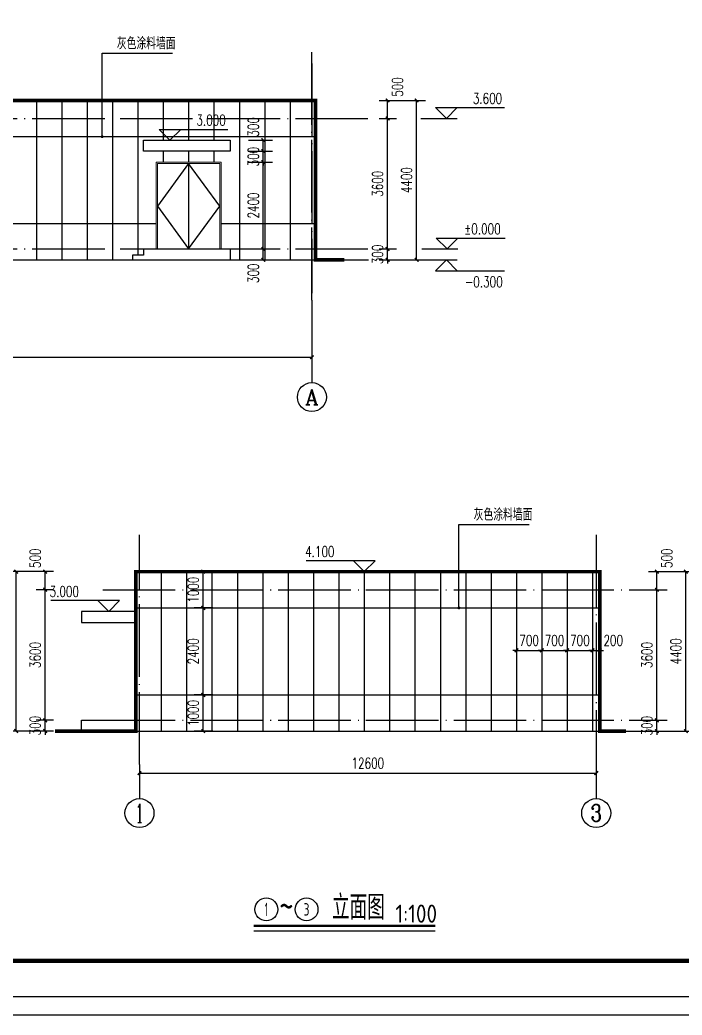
# Model space of a CAD drawing. Extents: x 19098 to 79498, y 3162 to 205862.
# Drawn here: x 49212 to 67481, y 3162 to 30622 of the extents above; entities that cross this region are included whole.
import ezdxf
from ezdxf.enums import TextEntityAlignment as Align

# ---------------------------------------------------------------- set-up
doc = ezdxf.new("R2010")
doc.units = 0
doc.header["$LTSCALE"] = 1000
doc.header["$MEASUREMENT"] = 0
doc.linetypes.add('DOTE', pattern=[2.42, 2, -0.2, 0.02, -0.2])
for name, color, linetype in [('AXIS', 3, 'Continuous'), ('AXIS_TEXT', 7, 'Continuous'), ('C-SHET-TTLB', 11, 'Continuous'), ('DIM_ELEV', 3, 'Continuous'), ('DIM_LEAD', 3, 'Continuous'), ('DIM_SYMB', 3, 'Continuous'), ('DOTE', 1, 'Continuous'), ('PUB_DIM', 3, 'Continuous'), ('PUB_TEXT', 7, 'Continuous'), ('STAIR', 2, 'Continuous'), ('WALL', 9, 'Continuous'), ('除台阶$0$建-立面-划分', 5, 'Continuous')]:
    doc.layers.add(name, color=color, linetype=linetype)
doc.layers.add('WINDOW', color=4, linetype='Continuous', lineweight=9)
doc.styles.add('_TCH_AXIS', font='COMPLEX', dxfattribs={"bigfont": 'GBCBIG'})
doc.styles.add('_TCH_DIM', font='SIMPLEX', dxfattribs={"bigfont": 'GBCBIG'})
doc.styles.add('_TCH_DIM_T3', font='SIMPLEX', dxfattribs={"width": 0.705882, "bigfont": 'GBCBIG'})
doc.styles.get("Standard").update_dxf_attribs({"font": 'gbenor.shx', "bigfont": 'gbcbig.shx'})
doc.dimstyles.new('_TCH_ARCH&&100', dxfattribs={"dimtxt": 297.5, "dimasz": 100, "dimexe": 250, "dimexo": 300, "dimgap": 126.25, "dimtad": 1, "dimdec": 0, "dimzin": 0, "dimdsep": 46, "dimtxsty": '_TCH_DIM_T3', "dimblk": 'ARCHTICK', "dimcen": 0.09, "dimclrt": 7, "dimazin": 2, "dimtfac": 1, "dimtdec": 0, "dimtix": 1, "dimtmove": 2, "dimatfit": 3, "dimfxl": 1, "dimtolj": 1, "dimtzin": 0, "dimarcsym": 0})

# ---------------------------------------------------------------- blocks, each defined once
blk = doc.blocks.new('tukuang')
at = {"layer": 'C-SHET-TTLB'}
for points in [[(75902, 21920), (75902, -21080), (15502, -21080), (15502, 21920)], [(75402, 21420), (75402, -20580), (16002, -20580), (16002, 21420)]]:
    blk.add_lwpolyline(points, close=True, dxfattribs=at)
at = {"layer": 'C-SHET-TTLB', "const_width": 120}
blk.add_lwpolyline([(17842, 20420), (74402, 20420), (74402, -19580), (17842, -19580)], close=True, dxfattribs=at)
blk = doc.blocks.new('_ArchTick')
at = {"color": 0, "linetype": 'ByBlock', "const_width": 0.4}
blk.add_lwpolyline([(-0.5, -0.5), (0.5, 0.5)], dxfattribs=at)
blk = doc.blocks.new('*D30')
at = {"layer": 'Defpoints', "color": 0}
for p in [(65011, 14098), (65211, 14098), (65211, 13225)]:
    blk.add_point(p, dxfattribs=at)
at = {"layer": 'PUB_DIM', "color": 0, "lineweight": -2}
for p, q in [((65011, 13798), (65011, 12975)), ((65211, 13798), (65211, 12975)), ((65011, 13225), (64911, 13225)), ((65011, 13225), (65211, 13225)), ((65211, 13225), (65311, 13225))]:
    blk.add_line(p, q, dxfattribs=at)
at = {"layer": 'PUB_DIM', "color": 0, "lineweight": -2, "xscale": 100, "yscale": 100, "zscale": 100}
blk.add_blockref('_ArchTick', (65011, 13225), dxfattribs=at)
at = {"layer": 'PUB_DIM', "color": 0, "lineweight": -2, "xscale": 100, "yscale": 100, "zscale": 100, "rotation": 180}
blk.add_blockref('_ArchTick', (65211, 13225), dxfattribs=at)
at = {"layer": 'PUB_DIM', "color": 7, "insert": (65581, 13500), "char_height": 297.5, "attachment_point": 5, "style": '_TCH_DIM_T3'}
blk.add_mtext('\\A1;200', dxfattribs=at)
blk = doc.blocks.new('*D31')
at = {"layer": 'Defpoints', "color": 0}
for p in [(64311, 14098), (65011, 14098), (65011, 13225)]:
    blk.add_point(p, dxfattribs=at)
at = {"layer": 'PUB_DIM', "color": 0, "lineweight": -2}
for p, q in [((64311, 13798), (64311, 12975)), ((65011, 13798), (65011, 12975)), ((64311, 13225), (64211, 13225)), ((64311, 13225), (65011, 13225)), ((65011, 13225), (65111, 13225))]:
    blk.add_line(p, q, dxfattribs=at)
at = {"layer": 'PUB_DIM', "color": 0, "lineweight": -2, "xscale": 100, "yscale": 100, "zscale": 100}
blk.add_blockref('_ArchTick', (64311, 13225), dxfattribs=at)
at = {"layer": 'PUB_DIM', "color": 0, "lineweight": -2, "xscale": 100, "yscale": 100, "zscale": 100, "rotation": 180}
blk.add_blockref('_ArchTick', (65011, 13225), dxfattribs=at)
at = {"layer": 'PUB_DIM', "color": 7, "insert": (64661, 13500), "char_height": 297.5, "attachment_point": 5, "style": '_TCH_DIM_T3'}
blk.add_mtext('\\A1;700', dxfattribs=at)
blk = doc.blocks.new('*D32')
at = {"layer": 'Defpoints', "color": 0}
for p in [(63611, 14098), (64311, 14098), (64311, 13225)]:
    blk.add_point(p, dxfattribs=at)
at = {"layer": 'PUB_DIM', "color": 0, "lineweight": -2}
for p, q in [((63611, 13798), (63611, 12975)), ((64311, 13798), (64311, 12975)), ((63611, 13225), (63511, 13225)), ((63611, 13225), (64311, 13225)), ((64311, 13225), (64411, 13225))]:
    blk.add_line(p, q, dxfattribs=at)
at = {"layer": 'PUB_DIM', "color": 0, "lineweight": -2, "xscale": 100, "yscale": 100, "zscale": 100}
blk.add_blockref('_ArchTick', (63611, 13225), dxfattribs=at)
at = {"layer": 'PUB_DIM', "color": 0, "lineweight": -2, "xscale": 100, "yscale": 100, "zscale": 100, "rotation": 180}
blk.add_blockref('_ArchTick', (64311, 13225), dxfattribs=at)
at = {"layer": 'PUB_DIM', "color": 7, "insert": (63961, 13500), "char_height": 297.5, "attachment_point": 5, "style": '_TCH_DIM_T3'}
blk.add_mtext('\\A1;700', dxfattribs=at)
blk = doc.blocks.new('*D33')
at = {"layer": 'Defpoints', "color": 0}
for p in [(62911, 14098), (63611, 14098), (63611, 13225)]:
    blk.add_point(p, dxfattribs=at)
at = {"layer": 'PUB_DIM', "color": 0, "lineweight": -2}
for p, q in [((62911, 13798), (62911, 12975)), ((63611, 13798), (63611, 12975)), ((62911, 13225), (62811, 13225)), ((62911, 13225), (63611, 13225)), ((63611, 13225), (63711, 13225))]:
    blk.add_line(p, q, dxfattribs=at)
at = {"layer": 'PUB_DIM', "color": 0, "lineweight": -2, "xscale": 100, "yscale": 100, "zscale": 100}
blk.add_blockref('_ArchTick', (62911, 13225), dxfattribs=at)
at = {"layer": 'PUB_DIM', "color": 0, "lineweight": -2, "xscale": 100, "yscale": 100, "zscale": 100, "rotation": 180}
blk.add_blockref('_ArchTick', (63611, 13225), dxfattribs=at)
at = {"layer": 'PUB_DIM', "color": 7, "insert": (63261, 13500), "char_height": 297.5, "attachment_point": 5, "style": '_TCH_DIM_T3'}
blk.add_mtext('\\A1;700', dxfattribs=at)
blk = doc.blocks.new('*D262')
at = {"layer": 'Defpoints', "color": 0}
for p in [(66526, 15398), (67585, 15398), (66526, 10998)]:
    blk.add_point(p, dxfattribs=at)
at = {"layer": 'PUB_DIM', "color": 0, "lineweight": -2}
for p, q in [((66826, 15398), (67835, 15398)), ((67585, 10998), (67585, 15398)), ((66826, 10998), (67835, 10998))]:
    blk.add_line(p, q, dxfattribs=at)
at = {"layer": 'PUB_DIM', "color": 0, "lineweight": -2, "xscale": 100, "yscale": 100, "zscale": 100}
for p, rotation in [((67585, 15398), 90), ((67585, 10998), 270)]:
    blk.add_blockref('_ArchTick', p, dxfattribs=dict(at, rotation=rotation))
at = {"layer": 'PUB_DIM', "color": 7, "insert": (67310, 13198), "char_height": 297.5, "attachment_point": 5, "rotation": 90, "style": '_TCH_DIM_T3'}
blk.add_mtext('\\A1;4400', dxfattribs=at)
blk = doc.blocks.new('*D263')
at = {"layer": 'Defpoints', "color": 0}
for p in [(66254, 11298), (66785, 11298), (66254, 10998)]:
    blk.add_point(p, dxfattribs=at)
at = {"layer": 'PUB_DIM', "color": 0, "lineweight": -2}
for p, q in [((66554, 11298), (67035, 11298)), ((66785, 11298), (66785, 11398)), ((66785, 10998), (66785, 11298)), ((66554, 10998), (67035, 10998)), ((66785, 10998), (66785, 10898))]:
    blk.add_line(p, q, dxfattribs=at)
at = {"layer": 'PUB_DIM', "color": 0, "lineweight": -2, "xscale": 100, "yscale": 100, "zscale": 100}
for p, rotation in [((66785, 11298), 270), ((66785, 10998), 90)]:
    blk.add_blockref('_ArchTick', p, dxfattribs=dict(at, rotation=rotation))
at = {"layer": 'PUB_DIM', "color": 7, "insert": (66510, 11148), "char_height": 297.5, "attachment_point": 5, "rotation": 90, "style": '_TCH_DIM_T3'}
blk.add_mtext('\\A1;300', dxfattribs=at)
blk = doc.blocks.new('*D42')
at = {"layer": 'Defpoints', "color": 0}
for p in [(66254, 14898), (66785, 14898), (66254, 11298)]:
    blk.add_point(p, dxfattribs=at)
at = {"layer": 'PUB_DIM', "color": 0, "lineweight": -2}
for p, q in [((66554, 14898), (67035, 14898)), ((66785, 11298), (66785, 14898)), ((66554, 11298), (67035, 11298))]:
    blk.add_line(p, q, dxfattribs=at)
at = {"layer": 'PUB_DIM', "color": 0, "lineweight": -2, "xscale": 100, "yscale": 100, "zscale": 100}
for p, rotation in [((66785, 14898), 90), ((66785, 11298), 270)]:
    blk.add_blockref('_ArchTick', p, dxfattribs=dict(at, rotation=rotation))
at = {"layer": 'PUB_DIM', "color": 7, "insert": (66510, 13098), "char_height": 297.5, "attachment_point": 5, "rotation": 90, "style": '_TCH_DIM_T3'}
blk.add_mtext('\\A1;3600', dxfattribs=at)
blk = doc.blocks.new('*D43')
at = {"layer": 'Defpoints', "color": 0}
for p in [(66254, 15398), (66785, 15398), (66254, 14898)]:
    blk.add_point(p, dxfattribs=at)
at = {"layer": 'PUB_DIM', "color": 0, "lineweight": -2}
for p, q in [((66554, 15398), (67035, 15398)), ((66785, 14898), (66785, 15398)), ((66554, 14898), (67035, 14898))]:
    blk.add_line(p, q, dxfattribs=at)
at = {"layer": 'PUB_DIM', "color": 0, "lineweight": -2, "xscale": 100, "yscale": 100, "zscale": 100}
for p, rotation in [((66785, 15398), 90), ((66785, 14898), 270)]:
    blk.add_blockref('_ArchTick', p, dxfattribs=dict(at, rotation=rotation))
at = {"layer": 'PUB_DIM', "color": 7, "insert": (67060, 15768), "char_height": 297.5, "attachment_point": 5, "rotation": 90, "style": '_TCH_DIM_T3'}
blk.add_mtext('\\A1;500', dxfattribs=at)
blk = doc.blocks.new('*D264')
at = {"layer": 'Defpoints', "color": 0}
for p in [(49108, 15398), (50167, 15398), (50167, 10998)]:
    blk.add_point(p, dxfattribs=at)
at = {"layer": 'PUB_DIM', "color": 0, "lineweight": -2}
for p, q in [((49867, 15398), (48858, 15398)), ((49108, 10998), (49108, 15398)), ((49867, 10998), (48858, 10998))]:
    blk.add_line(p, q, dxfattribs=at)
at = {"layer": 'PUB_DIM', "color": 0, "lineweight": -2, "xscale": 100, "yscale": 100, "zscale": 100}
for p, rotation in [((49108, 15398), 90), ((49108, 10998), 270)]:
    blk.add_blockref('_ArchTick', p, dxfattribs=dict(at, rotation=rotation))
at = {"layer": 'PUB_DIM', "color": 7, "insert": (48833, 13198), "char_height": 297.5, "attachment_point": 5, "rotation": 90, "style": '_TCH_DIM_T3'}
blk.add_mtext('\\A1;4400', dxfattribs=at)
blk = doc.blocks.new('*D265')
at = {"layer": 'Defpoints', "color": 0}
for p in [(49908, 11298), (50439, 11298), (50439, 10998)]:
    blk.add_point(p, dxfattribs=at)
at = {"layer": 'PUB_DIM', "color": 0, "lineweight": -2}
for p, q in [((50139, 11298), (49658, 11298)), ((49908, 11298), (49908, 11398)), ((49908, 10998), (49908, 11298)), ((50139, 10998), (49658, 10998)), ((49908, 10998), (49908, 10898))]:
    blk.add_line(p, q, dxfattribs=at)
at = {"layer": 'PUB_DIM', "color": 0, "lineweight": -2, "xscale": 100, "yscale": 100, "zscale": 100}
for p, rotation in [((49908, 11298), 270), ((49908, 10998), 90)]:
    blk.add_blockref('_ArchTick', p, dxfattribs=dict(at, rotation=rotation))
at = {"layer": 'PUB_DIM', "color": 7, "insert": (49633, 11148), "char_height": 297.5, "attachment_point": 5, "rotation": 90, "style": '_TCH_DIM_T3'}
blk.add_mtext('\\A1;300', dxfattribs=at)
blk = doc.blocks.new('*D44')
at = {"layer": 'Defpoints', "color": 0}
for p in [(49908, 14898), (50439, 14898), (50439, 11298)]:
    blk.add_point(p, dxfattribs=at)
at = {"layer": 'PUB_DIM', "color": 0, "lineweight": -2}
for p, q in [((50139, 14898), (49658, 14898)), ((49908, 11298), (49908, 14898)), ((50139, 11298), (49658, 11298))]:
    blk.add_line(p, q, dxfattribs=at)
at = {"layer": 'PUB_DIM', "color": 0, "lineweight": -2, "xscale": 100, "yscale": 100, "zscale": 100}
for p, rotation in [((49908, 14898), 90), ((49908, 11298), 270)]:
    blk.add_blockref('_ArchTick', p, dxfattribs=dict(at, rotation=rotation))
at = {"layer": 'PUB_DIM', "color": 7, "insert": (49633, 13098), "char_height": 297.5, "attachment_point": 5, "rotation": 90, "style": '_TCH_DIM_T3'}
blk.add_mtext('\\A1;3600', dxfattribs=at)
blk = doc.blocks.new('*D45')
at = {"layer": 'Defpoints', "color": 0}
for p in [(49908, 15398), (50439, 15398), (50439, 14898)]:
    blk.add_point(p, dxfattribs=at)
at = {"layer": 'PUB_DIM', "color": 0, "lineweight": -2}
for p, q in [((50139, 15398), (49658, 15398)), ((49908, 14898), (49908, 15398)), ((50139, 14898), (49658, 14898))]:
    blk.add_line(p, q, dxfattribs=at)
at = {"layer": 'PUB_DIM', "color": 0, "lineweight": -2, "xscale": 100, "yscale": 100, "zscale": 100}
for p, rotation in [((49908, 15398), 90), ((49908, 14898), 270)]:
    blk.add_blockref('_ArchTick', p, dxfattribs=dict(at, rotation=rotation))
at = {"layer": 'PUB_DIM', "color": 7, "insert": (49633, 15768), "char_height": 297.5, "attachment_point": 5, "rotation": 90, "style": '_TCH_DIM_T3'}
blk.add_mtext('\\A1;500', dxfattribs=at)
blk = doc.blocks.new('*D255')
at = {"layer": 'Defpoints', "color": 0}
for p in [(59096, 28401), (60155, 28401), (59096, 24001)]:
    blk.add_point(p, dxfattribs=at)
at = {"layer": 'PUB_DIM', "color": 0, "lineweight": -2}
for p, q in [((59396, 28401), (60405, 28401)), ((60155, 24001), (60155, 28401)), ((59396, 24001), (60405, 24001))]:
    blk.add_line(p, q, dxfattribs=at)
at = {"layer": 'PUB_DIM', "color": 0, "lineweight": -2, "xscale": 100, "yscale": 100, "zscale": 100}
for p, rotation in [((60155, 28401), 90), ((60155, 24001), 270)]:
    blk.add_blockref('_ArchTick', p, dxfattribs=dict(at, rotation=rotation))
at = {"layer": 'PUB_DIM', "color": 7, "insert": (59880, 26201), "char_height": 297.5, "attachment_point": 5, "rotation": 90, "style": '_TCH_DIM_T3'}
blk.add_mtext('\\A1;4400', dxfattribs=at)
blk = doc.blocks.new('*D256')
at = {"layer": 'Defpoints', "color": 0}
for p in [(58824, 24301), (59355, 24301), (58824, 24001)]:
    blk.add_point(p, dxfattribs=at)
at = {"layer": 'PUB_DIM', "color": 0, "lineweight": -2}
for p, q in [((59124, 24301), (59605, 24301)), ((59355, 24301), (59355, 24401)), ((59355, 24001), (59355, 24301)), ((59124, 24001), (59605, 24001)), ((59355, 24001), (59355, 23901))]:
    blk.add_line(p, q, dxfattribs=at)
at = {"layer": 'PUB_DIM', "color": 0, "lineweight": -2, "xscale": 100, "yscale": 100, "zscale": 100}
for p, rotation in [((59355, 24301), 270), ((59355, 24001), 90)]:
    blk.add_blockref('_ArchTick', p, dxfattribs=dict(at, rotation=rotation))
at = {"layer": 'PUB_DIM', "color": 7, "insert": (59080, 24151), "char_height": 297.5, "attachment_point": 5, "rotation": 90, "style": '_TCH_DIM_T3'}
blk.add_mtext('\\A1;300', dxfattribs=at)
blk = doc.blocks.new('*D50')
at = {"layer": 'Defpoints', "color": 0}
for p in [(58824, 27901), (59355, 27901), (58824, 24301)]:
    blk.add_point(p, dxfattribs=at)
at = {"layer": 'PUB_DIM', "color": 0, "lineweight": -2}
for p, q in [((59124, 27901), (59605, 27901)), ((59355, 24301), (59355, 27901)), ((59124, 24301), (59605, 24301))]:
    blk.add_line(p, q, dxfattribs=at)
at = {"layer": 'PUB_DIM', "color": 0, "lineweight": -2, "xscale": 100, "yscale": 100, "zscale": 100}
for p, rotation in [((59355, 27901), 90), ((59355, 24301), 270)]:
    blk.add_blockref('_ArchTick', p, dxfattribs=dict(at, rotation=rotation))
at = {"layer": 'PUB_DIM', "color": 7, "insert": (59080, 26101), "char_height": 297.5, "attachment_point": 5, "rotation": 90, "style": '_TCH_DIM_T3'}
blk.add_mtext('\\A1;3600', dxfattribs=at)
blk = doc.blocks.new('*D51')
at = {"layer": 'Defpoints', "color": 0}
for p in [(58824, 28401), (59355, 28401), (58824, 27901)]:
    blk.add_point(p, dxfattribs=at)
at = {"layer": 'PUB_DIM', "color": 0, "lineweight": -2}
for p, q in [((59124, 28401), (59605, 28401)), ((59355, 27901), (59355, 28401)), ((59124, 27901), (59605, 27901))]:
    blk.add_line(p, q, dxfattribs=at)
at = {"layer": 'PUB_DIM', "color": 0, "lineweight": -2, "xscale": 100, "yscale": 100, "zscale": 100}
for p, rotation in [((59355, 28401), 90), ((59355, 27901), 270)]:
    blk.add_blockref('_ArchTick', p, dxfattribs=dict(at, rotation=rotation))
at = {"layer": 'PUB_DIM', "color": 7, "insert": (59630, 28771), "char_height": 297.5, "attachment_point": 5, "rotation": 90, "style": '_TCH_DIM_T3'}
blk.add_mtext('\\A1;500', dxfattribs=at)
blk = doc.blocks.new('*D259')
at = {"layer": 'Defpoints', "color": 0}
for p in [(55219, 24301), (55927, 24301), (55219, 24001)]:
    blk.add_point(p, dxfattribs=at)
at = {"layer": 'PUB_DIM', "color": 0, "lineweight": -2}
for p, q in [((55519, 24301), (56177, 24301)), ((55927, 24001), (55927, 24301)), ((55519, 24001), (56177, 24001))]:
    blk.add_line(p, q, dxfattribs=at)
at = {"layer": 'PUB_DIM', "color": 0, "lineweight": -2, "xscale": 100, "yscale": 100, "zscale": 100}
for p, rotation in [((55927, 24301), 90), ((55927, 24001), 270)]:
    blk.add_blockref('_ArchTick', p, dxfattribs=dict(at, rotation=rotation))
at = {"layer": 'PUB_DIM', "color": 7, "insert": (55652, 23631), "char_height": 297.5, "attachment_point": 5, "rotation": 90, "style": '_TCH_DIM_T3'}
blk.add_mtext('\\A1;300', dxfattribs=at)
blk = doc.blocks.new('*D114')
at = {"layer": 'Defpoints', "color": 0}
for p in [(55219, 26701), (55927, 26701), (55219, 24301)]:
    blk.add_point(p, dxfattribs=at)
at = {"layer": 'PUB_DIM', "color": 0, "lineweight": -2}
for p, q in [((55519, 26701), (56177, 26701)), ((55927, 24301), (55927, 26701)), ((55519, 24301), (56177, 24301))]:
    blk.add_line(p, q, dxfattribs=at)
at = {"layer": 'PUB_DIM', "color": 0, "lineweight": -2, "xscale": 100, "yscale": 100, "zscale": 100}
for p, rotation in [((55927, 26701), 90), ((55927, 24301), 270)]:
    blk.add_blockref('_ArchTick', p, dxfattribs=dict(at, rotation=rotation))
at = {"layer": 'PUB_DIM', "color": 7, "insert": (55652, 25501), "char_height": 297.5, "attachment_point": 5, "rotation": 90, "style": '_TCH_DIM_T3'}
blk.add_mtext('\\A1;2400', dxfattribs=at)
blk = doc.blocks.new('*D115')
at = {"layer": 'Defpoints', "color": 0}
for p in [(55219, 27001), (55927, 27001), (55219, 26701)]:
    blk.add_point(p, dxfattribs=at)
at = {"layer": 'PUB_DIM', "color": 0, "lineweight": -2}
for p, q in [((55519, 27001), (56177, 27001)), ((55927, 27001), (55927, 27101)), ((55927, 26701), (55927, 27001)), ((55519, 26701), (56177, 26701)), ((55927, 26701), (55927, 26601))]:
    blk.add_line(p, q, dxfattribs=at)
at = {"layer": 'PUB_DIM', "color": 0, "lineweight": -2, "xscale": 100, "yscale": 100, "zscale": 100}
for p, rotation in [((55927, 27001), 270), ((55927, 26701), 90)]:
    blk.add_blockref('_ArchTick', p, dxfattribs=dict(at, rotation=rotation))
at = {"layer": 'PUB_DIM', "color": 7, "insert": (55652, 26851), "char_height": 297.5, "attachment_point": 5, "rotation": 90, "style": '_TCH_DIM_T3'}
blk.add_mtext('\\A1;300', dxfattribs=at)
blk = doc.blocks.new('*D116')
at = {"layer": 'Defpoints', "color": 0}
for p in [(55219, 27301), (55927, 27301), (55219, 27001)]:
    blk.add_point(p, dxfattribs=at)
at = {"layer": 'PUB_DIM', "color": 0, "lineweight": -2}
for p, q in [((55519, 27301), (56177, 27301)), ((55927, 27001), (55927, 27301)), ((55519, 27001), (56177, 27001))]:
    blk.add_line(p, q, dxfattribs=at)
at = {"layer": 'PUB_DIM', "color": 0, "lineweight": -2, "xscale": 100, "yscale": 100, "zscale": 100}
for p, rotation in [((55927, 27301), 90), ((55927, 27001), 270)]:
    blk.add_blockref('_ArchTick', p, dxfattribs=dict(at, rotation=rotation))
at = {"layer": 'PUB_DIM', "color": 7, "insert": (55652, 27671), "char_height": 297.5, "attachment_point": 5, "rotation": 90, "style": '_TCH_DIM_T3'}
blk.add_mtext('\\A1;300', dxfattribs=at)
blk = doc.blocks.new('*D270')
at = {"layer": 'AXIS', "color": 0, "lineweight": -2}
for p, q in [((52511, 9838), (65111, 9838)), ((52511, 9776), (52511, 9588)), ((65111, 9776), (65111, 9588))]:
    blk.add_line(p, q, dxfattribs=at)
at = {"layer": 'Defpoints', "color": 0}
for p in [(52511, 10076), (65111, 10076), (65111, 9838)]:
    blk.add_point(p, dxfattribs=at)
at = {"layer": 'AXIS', "color": 0, "lineweight": -2, "xscale": 100, "yscale": 100, "zscale": 100, "rotation": 180}
blk.add_blockref('_ArchTick', (52511, 9838), dxfattribs=at)
at = {"layer": 'AXIS', "color": 0, "lineweight": -2, "xscale": 100, "yscale": 100, "zscale": 100}
blk.add_blockref('_ArchTick', (65111, 9838), dxfattribs=at)
at = {"layer": 'AXIS', "color": 7, "insert": (58811, 10113), "char_height": 297.5, "attachment_point": 5, "style": '_TCH_DIM_T3'}
blk.add_mtext('\\A1;12600', dxfattribs=at)
blk = doc.blocks.new('*D261')
at = {"layer": 'AXIS', "color": 0, "lineweight": -2}
for p, q in [((35066, 22590), (35066, 21065)), ((57267, 22590), (57267, 21065)), ((35066, 21315), (57267, 21315))]:
    blk.add_line(p, q, dxfattribs=at)
at = {"layer": 'Defpoints', "color": 0}
for p in [(35066, 22890), (57267, 22890), (57267, 21315)]:
    blk.add_point(p, dxfattribs=at)
at = {"layer": 'AXIS', "color": 0, "lineweight": -2, "xscale": 100, "yscale": 100, "zscale": 100, "rotation": 180}
blk.add_blockref('_ArchTick', (35066, 21315), dxfattribs=at)
at = {"layer": 'AXIS', "color": 0, "lineweight": -2, "xscale": 100, "yscale": 100, "zscale": 100}
blk.add_blockref('_ArchTick', (57267, 21315), dxfattribs=at)
at = {"layer": 'AXIS', "color": 7, "insert": (46167, 21590), "char_height": 297.5, "attachment_point": 5, "style": '_TCH_DIM_T3'}
blk.add_mtext('\\A1;22200', dxfattribs=at)
blk = doc.blocks.new('*D295')
at = {"layer": 'Defpoints', "color": 0}
for p in [(54269, 11998), (54831, 11998), (54831, 10998)]:
    blk.add_point(p, dxfattribs=at)
at = {"layer": 'PUB_DIM', "color": 0, "lineweight": -2}
for p, q in [((54531, 11998), (54019, 11998)), ((54269, 10998), (54269, 11998)), ((54531, 10998), (54019, 10998))]:
    blk.add_line(p, q, dxfattribs=at)
at = {"layer": 'PUB_DIM', "color": 0, "lineweight": -2, "xscale": 100, "yscale": 100, "zscale": 100}
for p, rotation in [((54269, 11998), 90), ((54269, 10998), 270)]:
    blk.add_blockref('_ArchTick', p, dxfattribs=dict(at, rotation=rotation))
at = {"layer": 'PUB_DIM', "color": 7, "insert": (53994, 11498), "char_height": 297.5, "attachment_point": 5, "rotation": 90, "style": '_TCH_DIM_T3'}
blk.add_mtext('\\A1;1000', dxfattribs=at)
blk = doc.blocks.new('*D296')
at = {"layer": 'Defpoints', "color": 0}
for p in [(54269, 14398), (54831, 14398), (54831, 11998)]:
    blk.add_point(p, dxfattribs=at)
at = {"layer": 'PUB_DIM', "color": 0, "lineweight": -2}
for p, q in [((54531, 14398), (54019, 14398)), ((54269, 11998), (54269, 14398)), ((54531, 11998), (54019, 11998))]:
    blk.add_line(p, q, dxfattribs=at)
at = {"layer": 'PUB_DIM', "color": 0, "lineweight": -2, "xscale": 100, "yscale": 100, "zscale": 100}
for p, rotation in [((54269, 14398), 90), ((54269, 11998), 270)]:
    blk.add_blockref('_ArchTick', p, dxfattribs=dict(at, rotation=rotation))
at = {"layer": 'PUB_DIM', "color": 7, "insert": (53994, 13198), "char_height": 297.5, "attachment_point": 5, "rotation": 90, "style": '_TCH_DIM_T3'}
blk.add_mtext('\\A1;2400', dxfattribs=at)
blk = doc.blocks.new('*D297')
at = {"layer": 'Defpoints', "color": 0}
for p in [(54269, 15398), (54831, 15398), (54831, 14398)]:
    blk.add_point(p, dxfattribs=at)
at = {"layer": 'PUB_DIM', "color": 0, "lineweight": -2}
for p, q in [((54531, 15398), (54019, 15398)), ((54269, 14398), (54269, 15398)), ((54531, 14398), (54019, 14398))]:
    blk.add_line(p, q, dxfattribs=at)
at = {"layer": 'PUB_DIM', "color": 0, "lineweight": -2, "xscale": 100, "yscale": 100, "zscale": 100}
for p, rotation in [((54269, 15398), 90), ((54269, 14398), 270)]:
    blk.add_blockref('_ArchTick', p, dxfattribs=dict(at, rotation=rotation))
at = {"layer": 'PUB_DIM', "color": 7, "insert": (53994, 14898), "char_height": 297.5, "attachment_point": 5, "rotation": 90, "style": '_TCH_DIM_T3'}
blk.add_mtext('\\A1;1000', dxfattribs=at)

msp = doc.modelspace()

# ---------------------------------------------------------------- linework, layer by layer
at = {"layer": 'AXIS'}
for p, q in [((57266.9, 22890.2), (57266.9, 20614.8)), ((52511, 10076.4), (52511, 9137.6)), ((65111, 10076.4), (65111, 9137.6))]:
    msp.add_line(p, q, dxfattribs=at)
for centre in [(57266.9, 20214.8), (52511, 8737.6), (65111, 8737.6)]:
    msp.add_circle(centre, 400, dxfattribs=at)
at = {"layer": 'DIM_ELEV'}
for p, q in [((60977, 27901.4), (60677, 28201.4)), ((60677, 28201.4), (62577, 28201.4)), ((60977, 27901.4), (61277, 28201.4)), ((60277, 27901.4), (61277, 27901.4)), ((53351, 27301.4), (53051, 27601.4)), ((53051, 27601.4), (54951, 27601.4)), ((53351, 27301.4), (53651, 27601.4)), ((52651, 27301.4), (53651, 27301.4)), ((60996.8, 24301.4), (60696.8, 24601.4)), ((60696.8, 24601.4), (62596.8, 24601.4)), ((60996.8, 24301.4), (61296.8, 24601.4)), ((60296.8, 24301.4), (61296.8, 24301.4)), ((60277, 24001.4), (61277, 24001.4)), ((60977, 24001.4), (60677, 23701.4)), ((60977, 24001.4), (61277, 23701.4)), ((60677, 23701.4), (62577, 23701.4)), ((59011, 15697.6), (57111, 15697.6)), ((58711, 15397.6), (58411, 15697.6)), ((58711, 15397.6), (59011, 15697.6)), ((59411, 15397.6), (58411, 15397.6)), ((51961, 14597.6), (50061, 14597.6)), ((51661, 14297.6), (51361, 14597.6)), ((51661, 14297.6), (51961, 14597.6)), ((52361, 14297.6), (51361, 14297.6))]:
    msp.add_line(p, q, dxfattribs=at)
at = {"layer": 'DIM_LEAD'}
for p, q in [((51479.8, 27401.4), (51479.8, 29703.3)), ((51479.8, 29703.3), (53421, 29703.3)), ((61323.9, 14397.6), (61323.9, 16699.5)), ((61323.9, 16699.5), (63265.1, 16699.5))]:
    msp.add_line(p, q, dxfattribs=at)
at = {"layer": 'DIM_LEAD', "const_width": 40}
for points in [[(51479.8, 27381.4, 1), (51479.8, 27421.4, 1)], [(61323.9, 14377.6, 1), (61323.9, 14417.6, 1)]]:
    msp.add_lwpolyline(points, format="xyb", close=True, dxfattribs=at)
at = {"layer": 'DIM_SYMB', "linetype": 'ByBlock', "const_width": 70}
msp.add_lwpolyline([(55661.2, 5623.2), (60672.9, 5623.2)], dxfattribs=at)
at = {"layer": 'DIM_SYMB', "linetype": 'ByBlock'}
msp.add_lwpolyline([(55661.2, 5483.2), (60672.9, 5483.2)], dxfattribs=at)
at = {"layer": 'DOTE', "linetype": 'DOTE'}
for p, q in [((57266.9, 22890.2), (57266.9, 29909.8)), ((57266.9, 29416.8), (57266.9, 23080.3)), ((32613.2, 27901.4), (58828.9, 27901.4)), ((32613.2, 24301.4), (58828.9, 24301.4)), ((52511, 10076.4), (52511, 16413)), ((65111, 16413), (65111, 10076.4)), ((51499.5, 14897.6), (67073.1, 14897.6)), ((51499.5, 11297.6), (67073.1, 11297.6))]:
    msp.add_line(p, q, dxfattribs=at)
at = {"layer": 'PUB_TEXT', "linetype": 'ByBlock'}
for centre in [(56011.2, 6078.2), (57119.6, 6078.2)]:
    msp.add_circle(centre, 315, dxfattribs=at)
at = {"layer": 'STAIR'}
for p, q in [((52617.1, 24301.4), (52617.1, 24138.9)), ((52617.1, 24301.4), (55017.1, 24301.4)), ((52617.1, 24301.4), (52617.1, 24131.4)), ((55017.1, 24301.4), (55017.1, 24001.4)), ((52617.1, 24131.4), (52317.1, 24131.4)), ((52317.1, 24131.4), (52317.1, 24001.4)), ((52617.1, 24001.4), (55017.1, 24001.4))]:
    msp.add_line(p, q, dxfattribs=at)
msp.add_lwpolyline([(52617.1, 27301.4), (55017.1, 27301.4), (55017.1, 27001.4), (52617.1, 27001.4)], close=True, dxfattribs=at)
for points in [[(52411, 14297.6), (50911, 14297.6), (50911, 13997.6), (52411, 13997.6)], [(50911, 10997.6), (50911, 11147.6), (50911, 11147.6), (50911, 11297.6), (52411, 11297.6)]]:
    msp.add_lwpolyline(points, dxfattribs=at)
at = {"layer": 'WALL'}
for p, q in [((34966.4, 28401.4), (57366.9, 28401.4)), ((53866.9, 26661.4), (53866.9, 24301.4)), ((34966.4, 24001.4), (57366.9, 24001.4)), ((52411, 15397.6), (65211, 15397.6)), ((52411, 10997.6), (65211, 10997.6))]:
    msp.add_line(p, q, dxfattribs=at)
at = {"layer": 'WALL', "const_width": 100}
for points in [[(32632.9, 24001.4), (34966.4, 24001.4), (34966.4, 28401.4), (57366.9, 28401.4), (57366.9, 24001.4), (58158.6, 24001.4)], [(65933.1, 10997.6), (65211, 10997.6), (65211, 15397.6), (52411, 15397.6), (52411, 10997.6), (50176.6, 10997.6)]]:
    msp.add_lwpolyline(points, dxfattribs=at)
at = {"layer": 'WALL'}
for points in [[(57366.9, 28401.4), (57366.9, 24001.4), (58828.9, 24001.4)], [(53866.9, 26661.4), (53006.9, 25481.4), (53866.9, 24301.4), (54726.9, 25481.4), (53866.9, 26661.4)], [(52411, 15397.6), (52411, 11297.6), (52411, 10997.6), (51519.2, 10997.6)], [(65211, 15397.6), (65211, 10997.6), (67073.1, 10997.6)]]:
    msp.add_lwpolyline(points, dxfattribs=at)
at = {"layer": 'WINDOW'}
for p, q in [((52966.9, 26701.4), (52966.9, 24301.4)), ((52966.9, 26701.4), (54766.9, 26701.4)), ((53006.9, 26661.4), (53006.9, 24301.4)), ((53006.9, 26661.4), (54726.9, 26661.4)), ((54726.9, 26661.4), (54726.9, 24301.4)), ((54766.9, 26701.4), (54766.9, 24301.4))]:
    msp.add_line(p, q, dxfattribs=at)
at = {"layer": '除台阶$0$建-立面-划分', "ltscale": 1000}
for p, q in [((49666.4, 28401.4, 0), (49666.4, 24001.4, 0)), ((50366.4, 28401.4, 0), (50366.4, 24001.4, 0)), ((51066.4, 28401.4, 0), (51066.4, 24001.4, 0)), ((51766.4, 28401.4, 0), (51766.4, 24001.4, 0)), ((52466.4, 28401.4, 0), (52466.4, 24138.9, 0)), ((53166.4, 28401.4, 0), (53166.4, 27301.4, 0)), ((53866.4, 28401.4, 0), (53866.4, 27301.4, 0)), ((54566.4, 28401.4, 0), (54566.4, 27301.4, 0)), ((55266.4, 28401.4, 0), (55266.4, 24001.4, 0)), ((55966.4, 28401.4, 0), (55966.4, 24001.4, 0)), ((56666.4, 28401.4, 0), (56666.4, 24001.4, 0)), ((34966.4, 27401.4, 0), (57366.9, 27401.4, 0)), ((53166.4, 27001.4, 0), (53166.4, 26701.4, 0)), ((53866.4, 27001.4, 0), (53866.4, 26701.4, 0)), ((54566.4, 27001.4, 0), (54566.4, 26701.4, 0)), ((34966.4, 25001.4, 0), (52966.9, 25001.4, 0)), ((54766.9, 25001.4, 0), (57366.9, 25001.4, 0)), ((53111, 15397.6), (53111, 10997.6)), ((53811, 15397.6), (53811, 10997.6)), ((54511, 15397.6), (54511, 10997.6)), ((55211, 15397.6), (55211, 10997.6)), ((55911, 15397.6), (55911, 10997.6)), ((56611, 15397.6), (56611, 10997.6)), ((57311, 15397.6), (57311, 10997.6)), ((58011, 15397.6), (58011, 10997.6)), ((58711, 15397.6), (58711, 10997.6)), ((59411, 15397.6), (59411, 10997.6)), ((60111, 15397.6), (60111, 10997.6)), ((60811, 15397.6), (60811, 10997.6)), ((61511, 15397.6), (61511, 10997.6)), ((62211, 15397.6), (62211, 10997.6)), ((62911, 15397.6), (62911, 10997.6)), ((63611, 15397.6), (63611, 10997.6)), ((64311, 15397.6), (64311, 10997.6)), ((65011, 15397.6), (65011, 10997.6)), ((52411, 14397.6, 0), (65211, 14397.6, 0)), ((52411, 11997.6, 0), (65211, 11997.6, 0))]:
    msp.add_line(p, q, dxfattribs=at)

# ---------------------------------------------------------------- block references
at = {"layer": 'C-SHET-TTLB'}
msp.add_blockref('tukuang', (3595.7, 24241.6), dxfattribs=at)

# ---------------------------------------------------------------- texts
at = {"layer": 'AXIS_TEXT', "style": '_TCH_AXIS'}
for s, height, p, p2 in [('A', 425.2, (57084.7, 20002.3), (57449.2, 20002.3)), ('1', 514.7, (52400.7, 8480.3), (52621.3, 8480.3)), ('3', 465.9, (64955.7, 8504.7), (65266.3, 8504.7))]:
    msp.add_text(s, height=height, dxfattribs=at).set_placement(p, p2, align=Align.FIT)
at = {"layer": 'PUB_TEXT'}
for p in [(51886.2, 29808.3), (61730.3, 16804.5)]:
    msp.add_text('灰色涂料墙面', height=337.59, dxfattribs=at).set_placement(p)
at = {"layer": 'PUB_TEXT', "style": '_TCH_DIM', "width": 0.705882}
for s, p in [('3.600', (61707, 28306.4)), ('3.000', (54081, 27706.4)), ('%%P0.000', (61466.8, 24706.4)), ('-0.300', (61487, 23246.4)), ('4.100', (57081, 15802.6)), ('3.000', (50031, 14702.6))]:
    msp.add_text(s, height=297.5, dxfattribs=at).set_placement(p)
at = {"layer": 'PUB_TEXT', "linetype": 'ByBlock'}
for s, height, p in [('立面图', 675.18, (57819.6, 5798.2)), ('~', 700, (56361.2, 5798.2)), ('1:100', 500, (59572.5, 5710.9))]:
    msp.add_text(s, height=height, dxfattribs=at).set_placement(p)
for s, height, width, p, p2 in [('1', 369, 0.533333, (55970.2, 5893.7), (56052.2, 5893.7)), ('3', 342.2, 0.803808, (57039.3, 5907.1), (57199.8, 5907.1))]:
    msp.add_text(s, height=height, dxfattribs=dict(at, width=width)).set_placement(p, p2, align=Align.FIT)

# ---------------------------------------------------------------- dimensions: what is measured, and where the dimension line sits
at = {"layer": 'AXIS'}
for p1, p2, distance, picture, middle in [((35066.4355, 22890.2293), (57266.9351, 22890.2293), -1575.3868, '*D261', (46166.6853, 21589.8425)), ((52511, 10076.4), (65111, 10076.4), -238.8, '*D270', (58811, 10112.6))]:
    dim = msp.add_aligned_dim(p1=p1, p2=p2, distance=distance, dimstyle='_TCH_ARCH&&100', dxfattribs=at)
    dim.commit()
    dim.dimension.update_dxf_attribs({"geometry": picture, "text_midpoint": middle})
at = {"layer": 'PUB_DIM'}
for base, p1, p2, picture, middle in [((59355, 28401.4), (58824, 27901.4), (58824, 28401.4), '*D51', (59630, 28771.4)), ((49907.7, 15397.6), (50438.8, 14897.6), (50438.8, 15397.6), '*D45', (49632.7, 15767.6)), ((66784.8, 15397.6), (66253.8, 14897.6), (66253.8, 15397.6), '*D43', (67059.8, 15767.6))]:
    dim = msp.add_linear_dim(base=base, p1=p1, p2=p2, angle=90, dimstyle='_TCH_ARCH&&100', dxfattribs=at)
    dim.commit()
    dim.dimension.update_dxf_attribs({"geometry": picture, "text_midpoint": middle, "dimtype": 129})
for p1, p2, distance, picture, middle in [((59096.2, 24001.4), (59096.2, 28401.4), -1058.8, '*D255', (59880, 26201.4)), ((58824, 24301.4), (58824, 27901.4), -531.1, '*D50', (59080, 26101.4)), ((58824, 24001.4), (58824, 24301.4), -531.1, '*D256', (59080, 24151.4)), ((50166.6, 10997.6), (50166.6, 15397.6), 1058.8, '*D264', (48832.7, 13197.6)), ((54831.4, 14397.6), (54831.4, 15397.6), 562.5, '*D297', (53993.9, 14897.6)), ((66526, 10997.6), (66526, 15397.6), -1058.8, '*D262', (67309.8, 13197.6)), ((50438.8, 11297.6), (50438.8, 14897.6), 531.1, '*D44', (49632.7, 13097.6)), ((66253.8, 11297.6), (66253.8, 14897.6), -531.1, '*D42', (66509.8, 13097.6)), ((54831.4, 11997.6), (54831.4, 14397.6), 562.5, '*D296', (53993.9, 13197.6)), ((54831.4, 10997.6), (54831.4, 11997.6), 562.5, '*D295', (53993.9, 11497.6)), ((50438.8, 10997.6), (50438.8, 11297.6), 531.1, '*D265', (49632.7, 11147.6)), ((66253.8, 10997.6), (66253.8, 11297.6), -531.1, '*D263', (66509.8, 11147.6))]:
    dim = msp.add_aligned_dim(p1=p1, p2=p2, distance=distance, dimstyle='_TCH_ARCH&&100', dxfattribs=at)
    dim.commit()
    dim.dimension.update_dxf_attribs({"geometry": picture, "text_midpoint": middle})
at = {"layer": 'PUB_DIM', "color": 6}
for base, p1, p2, picture, middle in [((55927.4, 27301.4), (55219, 27001.4), (55219, 27301.4), '*D116', (55652.4, 27671.4)), ((55927.4, 24301.4), (55219, 24001.4), (55219, 24301.4), '*D259', (55652.4, 23631.4))]:
    dim = msp.add_linear_dim(base=base, p1=p1, p2=p2, angle=90, dimstyle='_TCH_ARCH&&100', dxfattribs=at)
    dim.commit()
    dim.dimension.update_dxf_attribs({"geometry": picture, "text_midpoint": middle, "dimtype": 129})
for p1, p2, picture, middle in [((55219, 26701.4), (55219, 27001.4), '*D115', (55652.4, 26851.4)), ((55219, 24301.4), (55219, 26701.4), '*D114', (55652.4, 25501.4))]:
    dim = msp.add_aligned_dim(p1=p1, p2=p2, distance=-708.4, dimstyle='_TCH_ARCH&&100', dxfattribs=at)
    dim.commit()
    dim.dimension.update_dxf_attribs({"geometry": picture, "text_midpoint": middle})
at = {"layer": 'PUB_DIM', "color": 119}
for p1, p2, picture, middle in [((62911, 14097.6), (63611, 14097.6), '*D33', (63261, 13500.1)), ((63611, 14097.6), (64311, 14097.6), '*D32', (63961, 13500.1)), ((64311, 14097.6), (65011, 14097.6), '*D31', (64661, 13500.1))]:
    dim = msp.add_aligned_dim(p1=p1, p2=p2, distance=-872.5, dimstyle='_TCH_ARCH&&100', dxfattribs=at)
    dim.commit()
    dim.dimension.update_dxf_attribs({"geometry": picture, "text_midpoint": middle})
dim = msp.add_linear_dim(base=(65211, 13225.1), p1=(65011, 14097.6), p2=(65211, 14097.6), angle=0, dimstyle='_TCH_ARCH&&100', dxfattribs=at)
dim.commit()
dim.dimension.update_dxf_attribs({"geometry": '*D30', "text_midpoint": (65581, 13500.1), "dimtype": 129})

doc.saveas('drawing.dxf')
